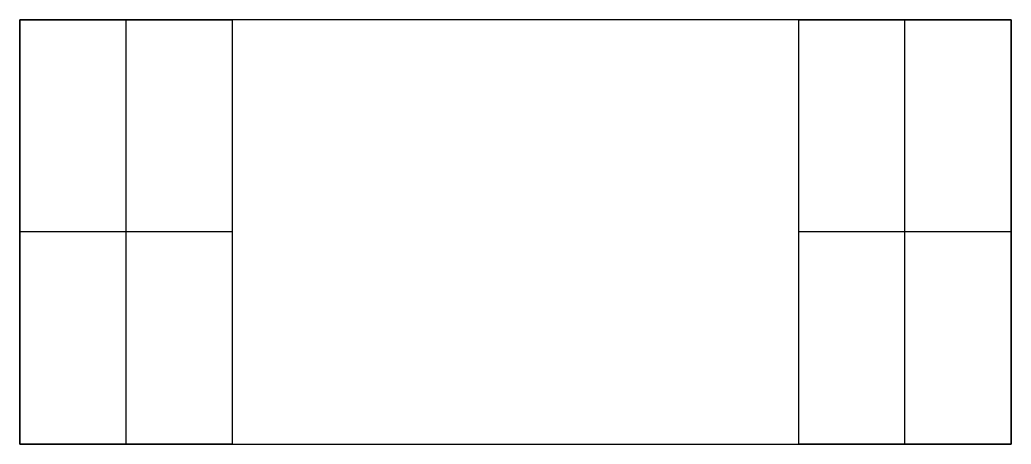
# Model space of a CAD drawing. Header units: inches. Extents: x -35 to 35, y -15 to 15.
import ezdxf

# ---------------------------------------------------------------- set-up
doc = ezdxf.new("R2010")
doc.units = ezdxf.units.IN
doc.header["$MEASUREMENT"] = 0
doc.layers.add('bridgeboard', color=2, linetype='Continuous')

msp = doc.modelspace()

# ---------------------------------------------------------------- linework, layer by layer
for p, q in [((-35, -15), (-35, 15)), ((-35, 15), (-20, 15)), ((-27.5, -15), (-27.5, 15)), ((-20, 15), (-20, -15)), ((20, -15), (20, 15)), ((20, 15), (35, 15)), ((27.5, -15), (27.5, 15)), ((35, 15), (35, -15)), ((35, 0), (20, 0)), ((-20, 0), (-35, 0)), ((-20, -15), (-35, -15)), ((35, -15), (20, -15))]:
    msp.add_line(p, q)
at = {"layer": 'bridgeboard'}
msp.add_lwpolyline([(35, -15), (35, 15), (-35, 15), (-35, -15)], close=True, dxfattribs=at)

doc.saveas('drawing.dxf')
